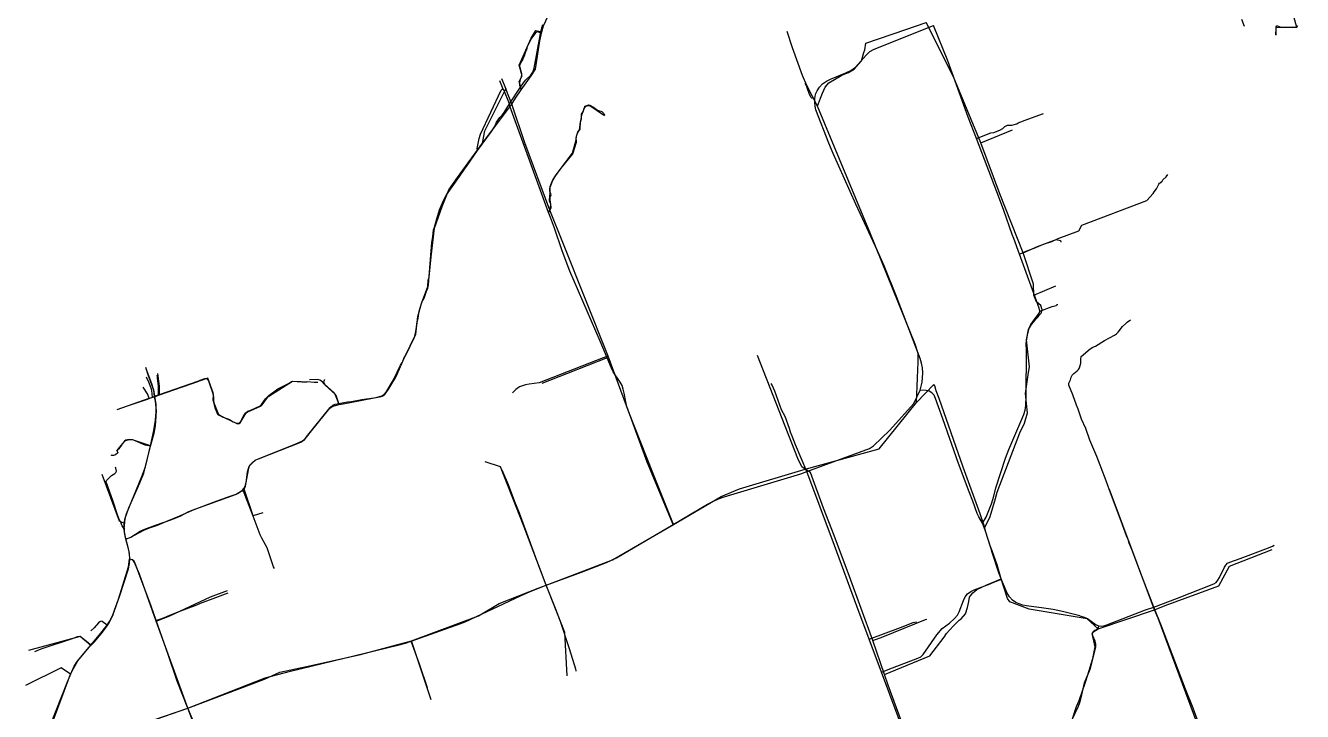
# Model space of a CAD drawing. Extents: x 705356 to 744726, y 4888607 to 4948520.
# Drawn here: x 718672 to 731628, y 4926237 to 4933198 of the extents above; entities that cross this region are included whole.
import ezdxf

# ---------------------------------------------------------------- set-up
doc = ezdxf.new("R2010")
doc.units = 0
doc.layers.add('Archive County', color=7, linetype='Continuous')
doc.layers.add('County Data', color=7, linetype='Continuous')

msp = doc.modelspace()

# ---------------------------------------------------------------- linework, layer by layer
at = {"layer": 'Archive County'}
for p, q in [((723500, 4932659), (723545, 4932555)), ((723606, 4932400), (723545, 4932555)), ((728365, 4932006), (728686, 4932140)), ((720022, 4929448), (720429, 4929588)), ((719602, 4929303), (719927, 4929415)), ((719927, 4929415), (719982, 4929431)), ((719982, 4929431), (720022, 4929448)), ((729554, 4927074), (730127, 4927267)), ((729444, 4927177), (729554, 4927074)), ((722789, 4926355), (722587, 4926954)), ((727388, 4926613), (727269, 4926956)), ((718934, 4926098), (719127, 4926614))]:
    msp.add_line(p, q, dxfattribs=at)
for points in [[(731571, 4933177), (731515, 4933389), (731533, 4933609), (731625, 4933710), (731628, 4934019), (731551, 4934156), (731514, 4934410), (731518, 4934711), (731587, 4934906), (731469, 4935181)], [(723912, 4933134), (723927, 4933196), (724001, 4933355), (724037, 4933431), (724054, 4933478), (724086, 4933553), (724119, 4933573), (724220, 4933593), (724258, 4933590), (724302, 4933566), (724451, 4933396), (724477, 4933374), (724496, 4933367), (724511, 4933369), (724525, 4933372), (724565, 4933383), (724601, 4933395), (724624, 4933411)], [(726707, 4932381), (726737, 4932462), (726758, 4932511), (726787, 4932571), (726824, 4932617), (726956, 4932694), (726969, 4932700), (726970, 4932701), (727023, 4932720), (727079, 4932754), (727155, 4932839), (727179, 4932923), (727189, 4932952), (727197, 4933020), (727603, 4933157), (727809, 4933230)], [(728365, 4932006), (728089, 4932677), (727809, 4933230)], [(723700, 4932547), (723693, 4932581), (723682, 4932629), (723712, 4932687), (723681, 4932796), (723804, 4933070), (723850, 4933149), (723912, 4933134)], [(723700, 4932547), (723801, 4932687), (723847, 4932754), (723891, 4933043), (723912, 4933134)], [(726707, 4932381), (726598, 4932591), (726555, 4932690), (726453, 4932972), (726399, 4933137)], [(731360, 4933101), (731362, 4933182), (731571, 4933177)], [(723310, 4932004), (723332, 4932128), (723545, 4932555)], [(723606, 4932400), (723642, 4932462), (723700, 4932547)], [(723310, 4932004), (723475, 4932223), (723606, 4932400)], [(723991, 4931324), (723737, 4932007), (723606, 4932400)], [(723991, 4931324), (724003, 4931374), (723993, 4931463), (723994, 4931500), (723994, 4931563), (724016, 4931615), (724056, 4931682), (724223, 4931902), (724258, 4932038), (724261, 4932075), (724276, 4932115), (724293, 4932139), (724302, 4932222), (724311, 4932244), (724315, 4932291), (724348, 4932371), (724348, 4932380), (724398, 4932387), (724546, 4932285)], [(727711, 4929374), (727721, 4929624), (727730, 4929784), (727729, 4929871), (727697, 4929963), (727244, 4931083), (726707, 4932381)], [(721853, 4929353), (721895, 4929359), (722192, 4929416), (722281, 4929433), (722306, 4929444), (722316, 4929453), (722331, 4929473), (722353, 4929502), (722373, 4929535), (722428, 4929630), (722514, 4929821), (722631, 4930066), (722654, 4930246), (722689, 4930376), (722725, 4930468), (722755, 4930551), (722758, 4930615), (722769, 4930643), (722789, 4930851), (722822, 4931140), (722898, 4931360), (722968, 4931532), (723056, 4931655), (723310, 4932004)], [(728795, 4930892), (728559, 4931490), (728365, 4932006)], [(724582, 4929843), (724129, 4930979), (723991, 4931324)], [(728795, 4930892), (728939, 4930957), (729129, 4931025), (729173, 4931016), (729177, 4931001)], [(728902, 4930461), (728900, 4930573), (728795, 4930892)], [(728902, 4930461), (729014, 4930508), (729126, 4930555)], [(728404, 4928103), (728459, 4928217), (728514, 4928399), (728530, 4928462), (728761, 4929065), (728807, 4929163), (728839, 4929267), (728827, 4929361), (728819, 4929464), (728847, 4929678), (728858, 4929733), (728836, 4929947), (728830, 4930007), (728849, 4930112), (728878, 4930163), (728902, 4930190), (728924, 4930219), (728947, 4930241), (728954, 4930251), (728965, 4930267), (728978, 4930280), (728988, 4930313), (728974, 4930358), (728931, 4930395), (728902, 4930461)], [(726581, 4928696), (726548, 4928718), (726508, 4928803), (726099, 4929851)], [(719982, 4929431), (719972, 4929497), (719940, 4929589), (719921, 4929643), (719894, 4929728)], [(724582, 4929843), (724534, 4929825), (723885, 4929571), (723781, 4929557), (723744, 4929551), (723684, 4929532), (723648, 4929504), (723613, 4929472)], [(725246, 4928135), (725037, 4928659), (724793, 4929273), (724582, 4929843)], [(720022, 4929448), (720021, 4929537), (720011, 4929618), (720010, 4929640), (720008, 4929651)], [(720601, 4929304), (720578, 4929386), (720576, 4929396), (720576, 4929414), (720579, 4929435), (720579, 4929456), (720576, 4929469), (720520, 4929621), (720434, 4929590)], [(720919, 4929274), (720926, 4929278), (721056, 4929335), (721063, 4929340), (721072, 4929349), (721128, 4929423), (721137, 4929432), (721142, 4929436), (721379, 4929589), (721524, 4929579)], [(721853, 4929353), (721818, 4929448), (721811, 4929460), (721802, 4929470), (721704, 4929558), (721686, 4929581), (721659, 4929600), (721630, 4929605), (721552, 4929603)], [(719927, 4929415), (719908, 4929462), (719867, 4929527)], [(728404, 4928103), (728357, 4928243), (728185, 4928717), (727942, 4929414), (727913, 4929490), (727898, 4929540), (727887, 4929556), (727711, 4929374)], [(719939, 4928929), (719976, 4929062), (719989, 4929134), (719994, 4929183), (720001, 4929288), (719991, 4929386), (719982, 4929431)], [(720889, 4928493), (720903, 4928524), (720942, 4928726), (721001, 4928788), (721416, 4928952), (721499, 4928989), (721575, 4929085), (721760, 4929315), (721791, 4929336), (721853, 4929353)], [(726581, 4928696), (727332, 4928901), (727711, 4929374)], [(720601, 4929304), (720621, 4929255), (720628, 4929250), (720635, 4929243), (720809, 4929164), (720824, 4929157), (720840, 4929159), (720850, 4929166), (720912, 4929266), (720919, 4929274)], [(719939, 4928929), (719887, 4928941), (719761, 4928993), (719748, 4928995), (719727, 4928997), (719705, 4928993), (719688, 4928989), (719677, 4928981), (719623, 4928915), (719595, 4928877)], [(719674, 4928147), (719683, 4928200), (719721, 4928304), (719831, 4928558), (719873, 4928656), (719939, 4928929)], [(723956, 4927520), (723728, 4928117), (723490, 4928720), (723337, 4928770)], [(725246, 4928135), (725730, 4928417), (725916, 4928496), (726581, 4928696)], [(727269, 4926956), (727032, 4927607), (726878, 4928023), (726770, 4928300), (726635, 4928661), (726581, 4928696)], [(719674, 4928147), (719652, 4928153), (719626, 4928168), (719449, 4928642)], [(719689, 4927990), (719734, 4928004), (719872, 4928076), (719928, 4928102), (720010, 4928128), (720105, 4928168), (720238, 4928222), (720238, 4928222), (720367, 4928281), (720579, 4928360), (720747, 4928422), (720808, 4928442), (720889, 4928493)], [(721079, 4928253), (720982, 4928223), (720889, 4928493)], [(730127, 4927267), (730088, 4927378), (729671, 4928488)], [(719689, 4927990), (719676, 4928060), (719674, 4928147)], [(723956, 4927520), (724223, 4927620), (724627, 4927777), (725246, 4928135)], [(728572, 4927584), (728532, 4927724), (728479, 4927867), (728461, 4927918), (728416, 4928057), (728404, 4928095)], [(719727, 4927782), (719729, 4927797), (719725, 4927858), (719706, 4927927), (719689, 4927990)], [(719336, 4926908), (719372, 4926944), (719440, 4927026), (719492, 4927097), (719522, 4927138), (719556, 4927210), (719574, 4927265), (719614, 4927376), (719659, 4927520), (719717, 4927705), (719727, 4927782)], [(719997, 4927155), (719827, 4927629), (719779, 4927750), (719761, 4927777), (719727, 4927782)], [(730127, 4927267), (730236, 4927311), (730779, 4927511), (730889, 4927712), (731320, 4927879)], [(722587, 4926954), (723269, 4927208), (723477, 4927334), (723873, 4927489), (723956, 4927520), (723956, 4927520)], [(724166, 4926598), (724143, 4927037), (723983, 4927451), (723956, 4927520)], [(727388, 4926613), (727846, 4926800), (727994, 4926992), (728018, 4927028), (728046, 4927063), (728092, 4927109), (728145, 4927163), (728164, 4927178), (728209, 4927227), (728229, 4927293), (728242, 4927354), (728251, 4927397), (728259, 4927410), (728283, 4927440), (728301, 4927456), (728325, 4927476), (728425, 4927522), (728572, 4927584)], [(729444, 4927177), (728855, 4927276), (728660, 4927350), (728635, 4927385), (728598, 4927500), (728572, 4927584)], [(719997, 4927155), (720136, 4927209), (720548, 4927401), (720721, 4927464)], [(730837, 4925370), (730770, 4925549), (730164, 4927185), (730127, 4927267)], [(720317, 4926271), (719997, 4927155)], [(727269, 4926956), (727370, 4926996), (727804, 4927169), (727817, 4927174)], [(719336, 4926908), (719225, 4926997), (718703, 4926857)], [(728978, 4924726), (728967, 4924868), (728986, 4924997), (729004, 4925049), (729113, 4925292), (729199, 4925400), (729215, 4925497), (729240, 4925673), (729263, 4925847), (729270, 4925930), (729271, 4925959), (729274, 4926006), (729277, 4926046), (729290, 4926143), (729336, 4926287), (729364, 4926349), (729427, 4926533), (729452, 4926609), (729501, 4926773), (729524, 4926893), (729494, 4927028), (729501, 4927043), (729554, 4927074)], [(719127, 4926614), (719142, 4926642), (719203, 4926752), (719334, 4926910)], [(720317, 4926271), (721097, 4926565), (721253, 4926636), (721571, 4926702), (722072, 4926816), (722587, 4926954)], [(719127, 4926614), (719033, 4926680), (718672, 4926502)], [(727702, 4925749), (727557, 4926146), (727425, 4926504), (727388, 4926613)], [(719098, 4925722), (719157, 4925747), (719232, 4925778), (719381, 4925834), (719671, 4925974), (719874, 4926104), (719920, 4926133), (720317, 4926271)], [(720340, 4925855), (720358, 4925849), (720471, 4925864), (720317, 4926271)]]:
    msp.add_lwpolyline(points, dxfattribs=at)
at = {"layer": 'County Data'}
msp.add_line((723517, 4932551), (723483, 4932638), dxfattribs=at)
for points in [[(731041, 4933188), (731013, 4933260)], [(723693, 4932572), (723686, 4932589), (723686, 4932620), (723696, 4932659), (723705, 4932674), (723707, 4932707), (723690, 4932768), (723689, 4932796), (723697, 4932820), (723708, 4932837), (723716, 4932843), (723725, 4932870), (723739, 4932898), (723740, 4932914), (723752, 4932943), (723758, 4932952), (723765, 4932984), (723800, 4933057), (723852, 4933126), (723861, 4933135), (723868, 4933137), (723897, 4933125)], [(723693, 4932572), (723723, 4932618), (723745, 4932643), (723799, 4932695), (723819, 4932726), (723832, 4932764), (723894, 4933096), (723897, 4933125)], [(723897, 4933125), (723921, 4933207)], [(726681, 4932454), (726685, 4932482), (726692, 4932508), (726704, 4932536), (726728, 4932572), (726760, 4932606), (726798, 4932633), (726841, 4932654), (726995, 4932717), (727047, 4932741), (727092, 4932775), (727200, 4932898), (727238, 4932933), (727281, 4932959), (727884, 4933198)], [(728320, 4932050), (728237, 4932267), (728029, 4932841), (727884, 4933198)], [(731359, 4933105), (731360, 4933167), (731361, 4933186), (731370, 4933195), (731376, 4933195), (731410, 4933182), (731424, 4933180), (731529, 4933184), (731566, 4933183)], [(731566, 4933183), (731576, 4933185), (731583, 4933200)], [(723584, 4932403), (723693, 4932572)], [(726681, 4932454), (726651, 4932461), (726643, 4932467), (726626, 4932498), (726598, 4932577), (726583, 4932609)], [(723257, 4931930), (723254, 4931950), (723274, 4932050), (723288, 4932094), (723497, 4932543), (723503, 4932550), (723508, 4932552), (723517, 4932551)], [(723584, 4932403), (723524, 4932545), (723519, 4932550), (723517, 4932551)], [(727750, 4929497), (727768, 4929580), (727773, 4929623), (727775, 4929672), (727772, 4929723), (727763, 4929772), (727750, 4929820), (727509, 4930447), (727383, 4930759), (727317, 4930911), (727095, 4931386), (726867, 4931900), (726823, 4932005), (726692, 4932342), (726683, 4932381), (726680, 4932414), (726681, 4932454)], [(723257, 4931930), (723401, 4932124), (723437, 4932180), (723452, 4932219), (723484, 4932266), (723509, 4932289), (723528, 4932315), (723584, 4932403)], [(723979, 4931300), (723587, 4932381), (723584, 4932403)], [(723979, 4931300), (723999, 4931333), (724004, 4931352), (724001, 4931384), (723987, 4931420), (723990, 4931441), (724005, 4931481), (723993, 4931518), (723991, 4931540), (723994, 4931559), (724027, 4931637), (724041, 4931662), (724106, 4931749), (724212, 4931878), (724224, 4931896), (724261, 4932016), (724262, 4932029), (724259, 4932055), (724266, 4932087), (724275, 4932111), (724299, 4932146), (724301, 4932154), (724303, 4932219), (724314, 4932251), (724313, 4932298), (724332, 4932329), (724338, 4932349), (724347, 4932367), (724362, 4932384), (724383, 4932393), (724397, 4932391), (724436, 4932371), (724475, 4932340), (724518, 4932324), (724540, 4932305), (724545, 4932289)], [(728320, 4932050), (728467, 4932108), (728496, 4932113), (728558, 4932136), (728587, 4932153), (728609, 4932174), (728634, 4932187), (728680, 4932186), (728729, 4932200), (728744, 4932211), (728841, 4932249), (729001, 4932304)], [(728757, 4930879), (728700, 4931038), (728683, 4931076), (728598, 4931320), (728554, 4931438), (728320, 4932050)], [(721851, 4929364), (721901, 4929371), (721940, 4929380), (721979, 4929384), (722085, 4929403), (722228, 4929424), (722288, 4929440), (722313, 4929456), (722331, 4929479), (722407, 4929602), (722478, 4929750), (722497, 4929782), (722509, 4929820), (722529, 4929854), (722617, 4930037), (722629, 4930075), (722637, 4930113), (722646, 4930191), (722655, 4930227), (722666, 4930298), (722675, 4930332), (722698, 4930399), (722715, 4930431), (722739, 4930501), (722753, 4930534), (722760, 4930567), (722794, 4930995), (722804, 4931056), (722811, 4931124), (722822, 4931153), (722844, 4931237), (722872, 4931329), (722912, 4931422), (722944, 4931481), (723075, 4931666), (723125, 4931742), (723153, 4931777), (723257, 4931930)], [(728757, 4930879), (728833, 4930913), (728907, 4930938), (729000, 4930978), (729085, 4931007), (729144, 4931032), (729151, 4931037), (729360, 4931114), (729391, 4931171), (730049, 4931423), (730115, 4931493), (730124, 4931512), (730146, 4931540), (730170, 4931587), (730179, 4931600), (730186, 4931602), (730205, 4931617), (730213, 4931631), (730244, 4931663), (730261, 4931685)], [(724573, 4929826), (724503, 4929994), (724194, 4930706), (724118, 4930913), (724039, 4931143), (723989, 4931277), (723979, 4931300)], [(728962, 4930298), (728957, 4930329), (728757, 4930879)], [(728962, 4930298), (729089, 4930347), (729115, 4930352), (729128, 4930357), (729141, 4930366), (729147, 4930367)], [(728381, 4928147), (728420, 4928210), (728473, 4928345), (728496, 4928423), (728516, 4928508), (728616, 4928809), (728650, 4928897), (728801, 4929250), (728815, 4929295), (728822, 4929343), (728826, 4929442), (728827, 4929894), (728825, 4929976), (728838, 4930056), (728857, 4930128), (728873, 4930164), (728895, 4930197), (728960, 4930284), (728962, 4930298)], [(730121, 4927297), (729979, 4927663), (729898, 4927882), (729871, 4927945), (729859, 4927983), (729844, 4928018), (729804, 4928132), (729740, 4928294), (729670, 4928482), (729638, 4928576), (729541, 4928825), (729470, 4928989), (729429, 4929107), (729387, 4929204), (729354, 4929306), (729335, 4929347), (729299, 4929449), (729259, 4929548), (729257, 4929567), (729275, 4929603), (729281, 4929628), (729292, 4929650), (729308, 4929668), (729341, 4929693), (729355, 4929707), (729366, 4929725), (729378, 4929771), (729378, 4929811), (729384, 4929840), (729474, 4929917), (729502, 4929933), (729530, 4929944), (729620, 4930003), (729722, 4930055), (729742, 4930068), (729760, 4930085), (729803, 4930144), (729837, 4930175), (729849, 4930189), (729883, 4930211)], [(724573, 4929826), (724161, 4929662), (723912, 4929566)], [(725244, 4928136), (724978, 4928768), (724772, 4929333), (724762, 4929378), (724747, 4929466), (724737, 4929508), (724724, 4929546), (724706, 4929580), (724635, 4929685), (724616, 4929721), (724573, 4929826)], [(719985, 4929436), (719976, 4929482), (719954, 4929561), (719895, 4929713)], [(719961, 4929428), (719955, 4929495), (719948, 4929519), (719924, 4929580), (719899, 4929630)], [(720032, 4929453), (720030, 4929538), (720013, 4929667)], [(720032, 4929453), (720430, 4929593)], [(720631, 4929254), (720625, 4929264), (720587, 4929366), (720582, 4929397), (720582, 4929426), (720575, 4929459), (720536, 4929580), (720524, 4929602), (720509, 4929612), (720489, 4929612), (720441, 4929597), (720430, 4929593)], [(720907, 4929266), (720911, 4929270), (720928, 4929284), (720965, 4929297), (721051, 4929337), (721065, 4929351), (721106, 4929408), (721140, 4929444), (721232, 4929512), (721341, 4929566), (721369, 4929585), (721380, 4929589), (721431, 4929585), (721470, 4929586), (721485, 4929583), (721529, 4929585), (721601, 4929578), (721639, 4929580)], [(721851, 4929364), (721824, 4929443), (721813, 4929458), (721713, 4929548), (721697, 4929578), (721703, 4929592), (721704, 4929602), (721709, 4929607)], [(726599, 4928671), (726485, 4928943), (726452, 4929031), (726433, 4929072), (726424, 4929108), (726378, 4929230), (726344, 4929299), (726274, 4929489), (726249, 4929548), (726237, 4929566)], [(726599, 4928671), (727235, 4928907), (727276, 4928932), (727438, 4929088), (727685, 4929363), (727750, 4929497)], [(728381, 4928147), (728344, 4928211), (728328, 4928246), (728284, 4928372), (728246, 4928466), (728140, 4928753), (727981, 4929207), (727934, 4929329), (727905, 4929412), (727890, 4929447), (727868, 4929472), (727840, 4929489), (727810, 4929495), (727750, 4929497)], [(719718, 4929341), (719908, 4929407), (719961, 4929428)], [(719939, 4928934), (719973, 4929090), (719991, 4929193), (719997, 4929277), (719996, 4929343), (719996, 4929357), (719985, 4929436)], [(719961, 4929428), (719985, 4929436)], [(719985, 4929436), (720032, 4929453)], [(720873, 4928484), (720887, 4928499), (720901, 4928525), (720911, 4928560), (720923, 4928669), (720933, 4928704), (720949, 4928737), (720975, 4928764), (721003, 4928786), (721036, 4928802), (721464, 4928970), (721496, 4928995), (721523, 4929025), (721764, 4929323), (721790, 4929344), (721815, 4929355), (721851, 4929364)], [(720631, 4929254), (720644, 4929244), (720678, 4929225), (720740, 4929199), (720779, 4929176), (720813, 4929162), (720838, 4929163), (720846, 4929167), (720858, 4929181), (720872, 4929218), (720890, 4929248), (720907, 4929266)], [(719939, 4928934), (719787, 4928985), (719756, 4928993), (719733, 4928995), (719697, 4928988), (719680, 4928979), (719651, 4928953), (719642, 4928935), (719619, 4928903), (719606, 4928891), (719600, 4928880), (719607, 4928861), (719586, 4928843), (719564, 4928835), (719548, 4928835), (719542, 4928839)], [(719674, 4928092), (719678, 4928159), (719683, 4928194), (719696, 4928241), (719851, 4928620), (719888, 4928720), (719939, 4928934)], [(719674, 4928092), (719654, 4928121), (719634, 4928166), (719626, 4928180), (719606, 4928232), (719559, 4928377), (719493, 4928558), (719491, 4928570), (719494, 4928582), (719544, 4928630), (719578, 4928653), (719589, 4928663), (719594, 4928675), (719589, 4928707), (719585, 4928715)], [(723956, 4927518), (723878, 4927726), (723846, 4927805), (723685, 4928248), (723636, 4928365), (723572, 4928537), (723507, 4928685)], [(725244, 4928136), (725592, 4928340), (725647, 4928369), (725704, 4928394), (725761, 4928414), (726538, 4928650), (726599, 4928671)], [(727231, 4926972), (727106, 4927304), (726881, 4927920), (726599, 4928671)], [(719691, 4927986), (719740, 4928007), (719836, 4928067), (719873, 4928085), (719990, 4928129), (720155, 4928186), (720241, 4928219), (720322, 4928262), (720363, 4928281), (720801, 4928440), (720829, 4928454), (720873, 4928484)], [(721198, 4927689), (721188, 4927705), (721123, 4927896), (721108, 4927929), (721069, 4927995), (721054, 4928029), (720982, 4928220), (720902, 4928430), (720886, 4928467), (720873, 4928484)], [(719691, 4927986), (719677, 4928053), (719674, 4928092)], [(723956, 4927518), (724314, 4927651), (724566, 4927748), (724617, 4927771), (724667, 4927797), (725244, 4928136)], [(728570, 4927583), (728547, 4927643), (728477, 4927862), (728469, 4927889), (728414, 4928067), (728393, 4928122), (728381, 4928147)], [(719729, 4927784), (719727, 4927841), (719718, 4927888), (719691, 4927986)], [(730121, 4927297), (730362, 4927386), (730729, 4927533), (730752, 4927547), (730771, 4927568), (730788, 4927597), (730838, 4927701), (730851, 4927722), (730868, 4927741), (730890, 4927753), (730997, 4927789), (731285, 4927896), (731325, 4927913), (731343, 4927924)], [(719499, 4927112), (719524, 4927151), (719551, 4927201), (719572, 4927253), (719628, 4927415), (719716, 4927686), (719727, 4927739), (719729, 4927784)], [(719997, 4927159), (719946, 4927304), (719781, 4927748), (719770, 4927765), (719755, 4927776), (719729, 4927784)], [(722585, 4926950), (723080, 4927126), (723133, 4927148), (723694, 4927410), (723786, 4927451), (723956, 4927518)], [(724260, 4926645), (724260, 4926654), (724254, 4926666), (724192, 4926873), (724099, 4927151), (724050, 4927281), (723956, 4927518)], [(727356, 4926635), (727468, 4926681), (727727, 4926778), (727755, 4926793), (727779, 4926816), (727919, 4927013), (727974, 4927080), (728046, 4927133), (728097, 4927180), (728127, 4927214), (728146, 4927247), (728188, 4927364), (728207, 4927401), (728231, 4927432), (728262, 4927456), (728297, 4927472), (728458, 4927532), (728479, 4927541), (728557, 4927574), (728570, 4927583)], [(729369, 4927206), (729192, 4927253), (729100, 4927271), (729004, 4927286), (728827, 4927309), (728791, 4927316), (728755, 4927328), (728719, 4927344), (728686, 4927368), (728657, 4927399), (728633, 4927438), (728586, 4927550), (728570, 4927583)], [(719997, 4927159), (720015, 4927167), (720033, 4927174), (720083, 4927192), (720135, 4927214), (720203, 4927240), (720276, 4927269), (720330, 4927290), (720393, 4927312), (720465, 4927342), (720549, 4927374), (720602, 4927395), (720675, 4927422), (720728, 4927442)], [(729563, 4927105), (729587, 4927102), (729612, 4927105), (729645, 4927115), (730037, 4927267), (730121, 4927297)], [(730840, 4925410), (730626, 4925974), (730518, 4926269), (730441, 4926463), (730198, 4927103), (730121, 4927297)], [(719499, 4927112), (719451, 4927149), (719438, 4927152), (719426, 4927148), (719413, 4927138), (719368, 4927085), (719333, 4927054)], [(720317, 4926269), (720212, 4926546), (720119, 4926816), (719997, 4927159)], [(727231, 4926972), (727549, 4927089), (727678, 4927139), (727711, 4927148)], [(729369, 4927206), (729412, 4927195), (729448, 4927179), (729536, 4927117), (729563, 4927105)], [(719335, 4926911), (719308, 4926935), (719231, 4926995), (719221, 4926998), (719196, 4926993), (719145, 4926974), (718828, 4926869), (718762, 4926841)], [(719335, 4926911), (719424, 4927016), (719499, 4927112)], [(729258, 4926084), (729357, 4926291), (729370, 4926328), (729391, 4926407), (729418, 4926528), (729474, 4926667), (729486, 4926705), (729533, 4926889), (729532, 4926922), (729524, 4926951), (729503, 4927006), (729498, 4927029), (729505, 4927049), (729521, 4927062), (729538, 4927070), (729558, 4927085), (729563, 4927105)], [(718925, 4926103), (719097, 4926538), (719141, 4926644), (719166, 4926696), (719197, 4926745), (719335, 4926911)], [(720317, 4926269), (721102, 4926579), (721361, 4926645), (722448, 4926909), (722527, 4926930), (722585, 4926950)], [(722751, 4926477), (722669, 4926717), (722585, 4926950)], [(727356, 4926635), (727231, 4926972)], [(727684, 4925755), (727356, 4926635)], [(719096, 4925721), (719508, 4925889), (719552, 4925910), (719637, 4925957), (719928, 4926132), (719972, 4926152), (720317, 4926269)], [(720470, 4925889), (720468, 4925902), (720382, 4926117), (720317, 4926269)]]:
    msp.add_lwpolyline(points, dxfattribs=at)

doc.saveas('drawing.dxf')
